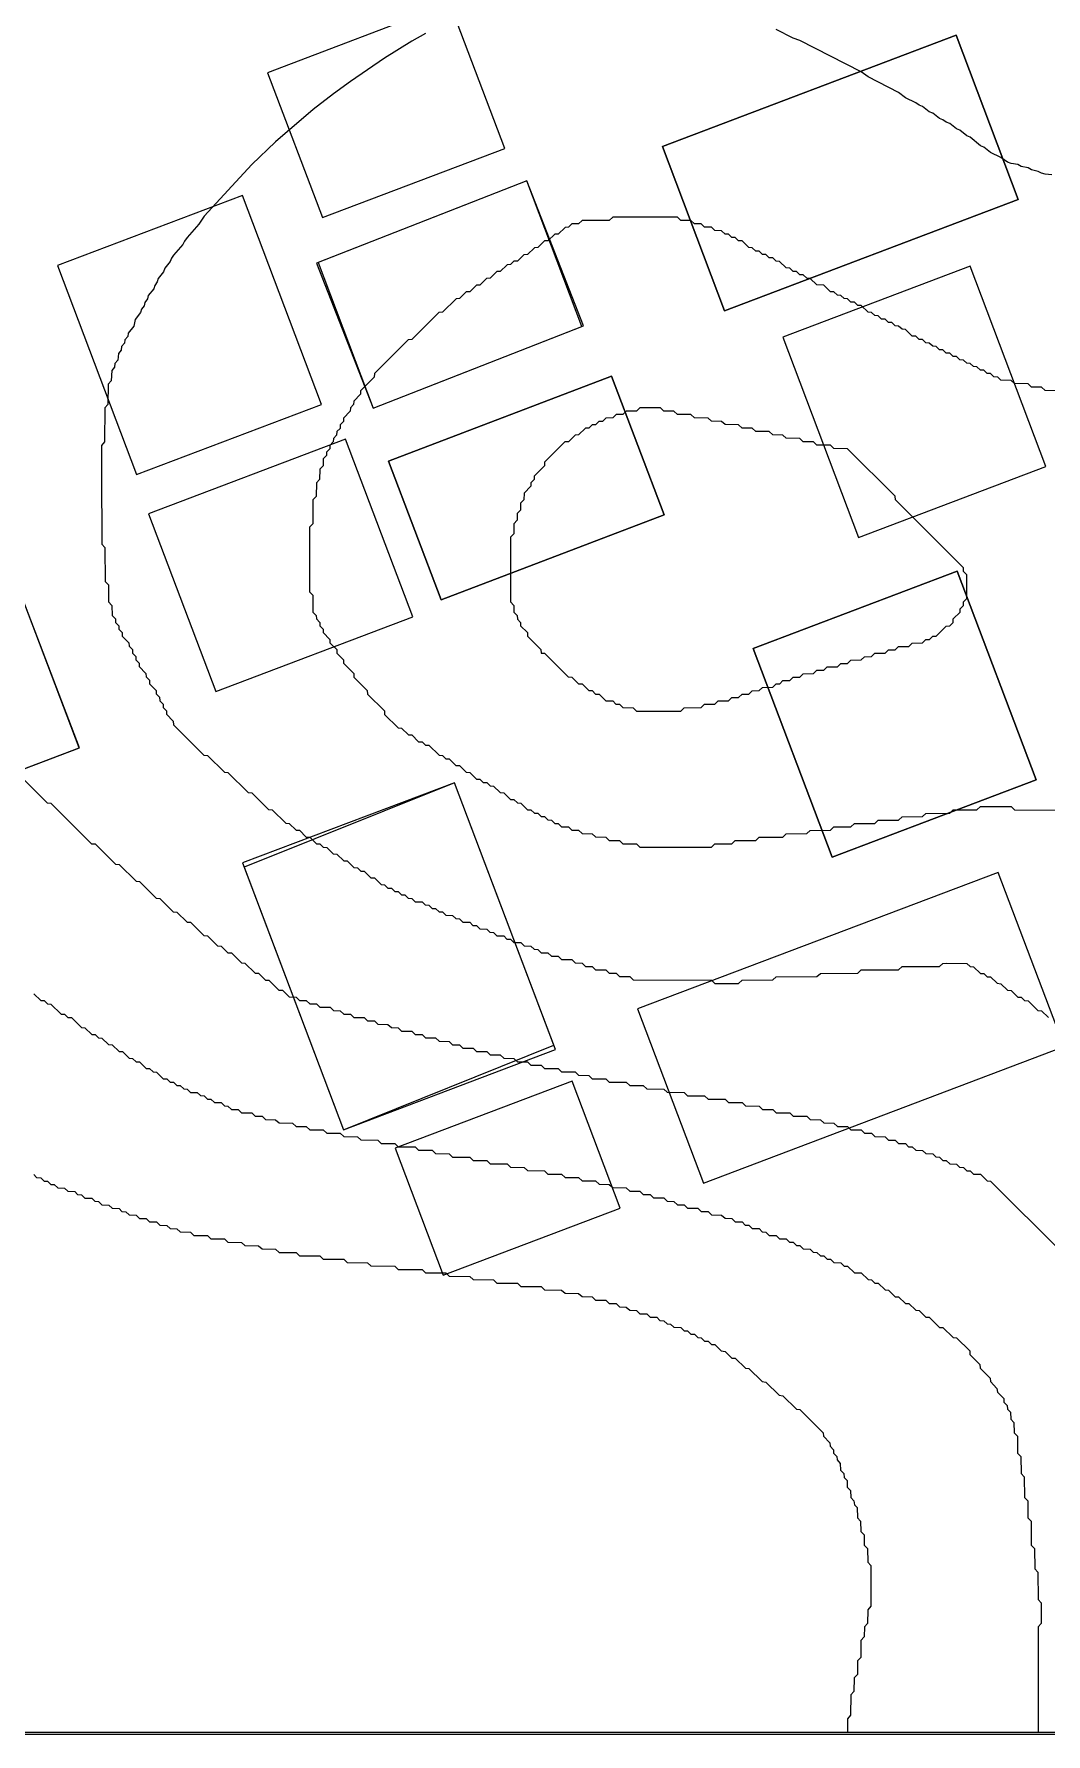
# Model space of a CAD drawing. Header units: millimetres. Extents: x 0 to 600000, y 0 to 540000.
# Drawn here: x 311632 to 385944, y 0 to 124832 of the extents above; entities that cross this region are included whole.
import ezdxf

# ---------------------------------------------------------------- set-up
doc = ezdxf.new("R2010")
doc.units = ezdxf.units.MM
for name, color, linetype in [('BLDG_BOX_RASTER', 1, 'Continuous'), ('BLDG_FOOTPRINT_RASTER', 12, 'Continuous'), ('CONTOUR_44', 5, 'Continuous'), ('CONTOUR_45', 5, 'Continuous'), ('CONTOUR_46', 150, 'Continuous'), ('CONTOUR_47', 150, 'Continuous'), ('CONTOUR_48', 130, 'Continuous'), ('CONTOUR_49', 90, 'Continuous'), ('CONTOUR_50', 90, 'Continuous'), ('CONTOUR_51', 3, 'Continuous'), ('CONTOUR_52', 60, 'Continuous'), ('CONTOUR_53', 50, 'Continuous'), ('CONTOUR_54', 40, 'Continuous'), ('CONTOUR_55', 40, 'Continuous'), ('CONTOUR_56', 30, 'Continuous'), ('CONTOUR_57', 30, 'Continuous'), ('CONTOUR_58', 22, 'Continuous'), ('CONTOUR_59', 22, 'Continuous'), ('CONTOUR_60', 14, 'Continuous'), ('CONTOUR_61', 14, 'Continuous'), ('MODEL_BOUNDARY', 7, 'Continuous')]:
    doc.layers.add(name, color=color, linetype=linetype)

msp = doc.modelspace()

# ---------------------------------------------------------------- linework, layer by layer
at = {"layer": 'BLDG_BOX_RASTER'}
for points in [[(342179, 127062, 58998), (328788, 121992, 58994), (332817, 111350, 59298), (346208, 116420, 59468), (342179, 127062, 58998)], [(362347, 104510, 60332), (383905, 112672, 59174), (379337, 124738, 58962), (357779, 116576, 59590), (362347, 104510, 60332)], [(347824, 114042, 59655), (332386, 108000, 59418), (336549, 97363, 60062), (351988, 103405, 60389), (347824, 114042, 59655)], [(332748, 97631, 59846), (326941, 112968, 59027), (313358, 107826, 58936), (319165, 92488, 59126), (332748, 97631, 59846)], [(380366, 107784, 59591), (366613, 102577, 60372), (372181, 87871, 61029), (385934, 93078, 60289), (380366, 107784, 59591)], [(341540, 83289, 60506), (357914, 89524, 61132), (354036, 99710, 60714), (337661, 93475, 60208), (341540, 83289, 60506)], [(324979, 76556, 59229), (339443, 82032, 60335), (334506, 95070, 60029), (320043, 89595, 59175), (324979, 76556, 59229)], [(370233, 64379, 59804), (385229, 70057, 60100), (379428, 85380, 61001), (364432, 79702, 61060), (370233, 64379, 59804)], [(298687, 66239, 57443), (314962, 72404, 58364), (310626, 83849, 58580), (294351, 77684, 57885), (298687, 66239, 57443)], [(326946, 63961, 58553), (334361, 44376, 57035), (349923, 50268, 58167), (342508, 69853, 59876), (326946, 63961, 58553)], [(387267, 50480, 58919), (382424, 63271, 59672), (355949, 53248, 58696), (360792, 40456, 57240), (387267, 50480, 58919)], [(354677, 38620, 56836), (351152, 47931, 57920), (338154, 43009, 56973), (341678, 33699, 55989), (354677, 38620, 56836)]]:
    msp.add_polyline3d(points, close=True, dxfattribs=at)
at = {"layer": 'BLDG_FOOTPRINT_RASTER'}
for points in [[(332817, 111350, 59298), (346208, 116420, 59468), (342179, 127062, 58998), (328788, 121992, 58994), (332817, 111350, 59298)], [(357779, 116576, 59590), (379337, 124738, 58962), (383905, 112672, 59174), (362347, 104510, 60332), (357779, 116576, 59590)], [(347824, 114042, 59655), (332505, 108046, 59422), (336549, 97363, 60062), (351869, 103359, 60389), (347824, 114042, 59655)], [(326941, 112968, 59027), (313358, 107826, 58936), (319165, 92488, 59126), (332748, 97631, 59846), (326941, 112968, 59027)], [(380366, 107784, 59591), (366613, 102577, 60372), (372181, 87871, 61029), (385934, 93078, 60289), (380366, 107784, 59591)], [(337661, 93475, 60208), (354036, 99710, 60714), (357914, 89524, 61132), (341540, 83289, 60506), (337661, 93475, 60208)], [(334506, 95070, 60029), (320043, 89595, 59175), (324979, 76556, 59229), (339443, 82032, 60335), (334506, 95070, 60029)], [(364432, 79702, 61060), (379428, 85380, 61001), (385229, 70057, 60100), (370233, 64379, 59804), (364432, 79702, 61060)], [(310626, 83849, 58580), (294354, 77685, 57885), (298687, 66239, 57443), (314959, 72403, 58364), (310626, 83849, 58580)], [(342508, 69853, 59876), (327061, 63657, 58536), (334361, 44376, 57035), (349808, 50572, 58200), (342508, 69853, 59876)], [(382424, 63271, 59672), (355949, 53248, 58696), (360792, 40456, 57240), (387267, 50480, 58919), (382424, 63271, 59672)], [(351152, 47931, 57920), (338154, 43009, 56973), (341678, 33699, 55989), (354677, 38620, 56836), (351152, 47931, 57920)]]:
    msp.add_polyline3d(points, close=True, dxfattribs=at)
at = {"layer": 'CONTOUR_44'}
msp.add_polyline3d([(125, 123, 44000), (599875, 124, 44000), (599876, 539875, 44000), (125, 539876, 44000), (125, 123, 44000)], close=True, dxfattribs=at)
at = {"layer": 'CONTOUR_45'}
msp.add_polyline3d([(125, 123, 45000), (599875, 124, 45000), (599876, 539875, 45000), (125, 539876, 45000), (125, 123, 45000)], close=True, dxfattribs=at)
at = {"layer": 'CONTOUR_46'}
msp.add_polyline3d([(125, 457886, 46000), (125, 123, 46000), (125, 123, 46000), (599875, 124, 46000)], dxfattribs=at)
at = {"layer": 'CONTOUR_47'}
msp.add_polyline3d([(125, 360358, 47000), (125, 123, 47000), (125, 123, 47000), (599875, 124, 47000)], dxfattribs=at)
at = {"layer": 'CONTOUR_48'}
msp.add_polyline3d([(125, 124, 48000), (599875, 124, 48000)], dxfattribs=at)
at = {"layer": 'CONTOUR_49'}
msp.add_polyline3d([(125, 124, 49000), (599875, 124, 49000)], dxfattribs=at)
at = {"layer": 'CONTOUR_50'}
msp.add_polyline3d([(125, 124, 50000), (599875, 125, 50000)], dxfattribs=at)
at = {"layer": 'CONTOUR_51'}
msp.add_polyline3d([(125, 124, 51000), (529694, 125, 51000)], dxfattribs=at)
at = {"layer": 'CONTOUR_52'}
msp.add_polyline3d([(125, 124, 52000), (510145, 125, 52000)], dxfattribs=at)
at = {"layer": 'CONTOUR_53'}
msp.add_polyline3d([(125, 124, 53000), (495649, 125, 53000)], dxfattribs=at)
at = {"layer": 'CONTOUR_54'}
msp.add_polyline3d([(125, 124, 54000), (484387, 125, 54000)], dxfattribs=at)
at = {"layer": 'CONTOUR_55'}
msp.add_polyline3d([(125, 124, 55000), (472641, 125, 55000)], dxfattribs=at)
at = {"layer": 'CONTOUR_56'}
msp.add_polyline3d([(311625, 41075, 56000), (311825, 40875, 56000), (312125, 40831, 56000), (312375, 40599, 56000), (312625, 40584, 56000), (312875, 40351, 56000), (313125, 40338, 56000), (313375, 40105, 56000), (313875, 40086, 56000), (314125, 39855, 56000), (314625, 39836, 56000), (314836, 39625, 56000), (315125, 39591, 56000), (315375, 39357, 56000), (315875, 39340, 56000), (316090, 39125, 56000), (316375, 39095, 56000), (316625, 38859, 56000), (317125, 38844, 56000), (317375, 38609, 56000), (317875, 38594, 56000), (318094, 38375, 56000), (318375, 38348, 56000), (318625, 38111, 56000), (319125, 38098, 56000), (319375, 37861, 56000), (319875, 37849, 56000), (320125, 37611, 56000), (320625, 37600, 56000), (320875, 37362, 56000), (321375, 37351, 56000), (321625, 37113, 56000), (322125, 37103, 56000), (322375, 36864, 56000), (323125, 36853, 56000), (323375, 36614, 56000), (324375, 36603, 56000), (324625, 36364, 56000), (325625, 36353, 56000), (325875, 36114, 56000), (326875, 36103, 56000), (327125, 35865, 56000), (328125, 35854, 56000), (328375, 35615, 56000), (329375, 35605, 56000), (329625, 35365, 56000), (330875, 35355, 56000), (331125, 35115, 56000), (332625, 35104, 56000), (332875, 34865, 56000), (334375, 34855, 56000), (334625, 34615, 56000), (336125, 34605, 56000), (336375, 34366, 56000), (338125, 34354, 56000), (338375, 34115, 56000), (340125, 34104, 56000), (340375, 33865, 56000), (341875, 33854, 56000), (342125, 33615, 56000), (343625, 33604, 56000), (343875, 33365, 56000), (345375, 33354, 56000), (345625, 33115, 56000), (347125, 33104, 56000), (347375, 32865, 56000), (348875, 32853, 56000), (349125, 32615, 56000), (350375, 32602, 56000), (350625, 32364, 56000), (351625, 32352, 56000), (351875, 32114, 56000), (352625, 32102, 56000), (352875, 31863, 56000), (353625, 31851, 56000), (353875, 31613, 56000), (354375, 31602, 56000), (354625, 31363, 56000), (355125, 31352, 56000), (355375, 31113, 56000), (355875, 31101, 56000), (356125, 30862, 56000), (356625, 30851, 56000), (356875, 30612, 56000), (357375, 30599, 56000), (357599, 30375, 56000), (357875, 30351, 56000), (358125, 30110, 56000), (358375, 30102, 56000), (358625, 29862, 56000), (359125, 29848, 56000), (359375, 29609, 56000), (359625, 29599, 56000), (359875, 29359, 56000), (360125, 29349, 56000), (360375, 29109, 56000), (360625, 29098, 56000), (360875, 28858, 56000), (361125, 28847, 56000), (361375, 28607, 56000), (361625, 28595, 56000), (362101, 28125, 56000), (362375, 28095, 56000), (362875, 27607, 56000), (363125, 27594, 56000), (363875, 26857, 56000), (364125, 26844, 56000), (365102, 25875, 56000), (365375, 25843, 56000), (366350, 24875, 56000), (366625, 24840, 56000), (367625, 23853, 56000), (367875, 23835, 56000), (369578, 22125, 56000), (369598, 21875, 56000), (370079, 21375, 56000), (370098, 21125, 56000), (370332, 20875, 56000), (370349, 20625, 56000), (370583, 20375, 56000), (370599, 20125, 56000), (370831, 19875, 56000), (370853, 19375, 56000), (371087, 19125, 56000), (371125, 18832, 56000), (371332, 18625, 56000), (371353, 18125, 56000), (371585, 17875, 56000), (371604, 17375, 56000), (371837, 17125, 56000), (371875, 16830, 56000), (372080, 16625, 56000), (372104, 15875, 56000), (372333, 15625, 56000), (372354, 14875, 56000), (372583, 14625, 56000), (372604, 13875, 56000), (372831, 13625, 56000), (372853, 12625, 56000), (373078, 12375, 56000), (373092, 9625, 56000), (373080, 9375, 56000), (372854, 9125, 56000), (372835, 8125, 56000), (372606, 7875, 56000), (372589, 7125, 56000), (372358, 6875, 56000), (372340, 5625, 56000), (372108, 5375, 56000), (372092, 4375, 56000), (371859, 4125, 56000), (371843, 3125, 56000), (371610, 2875, 56000), (371594, 1375, 56000), (371361, 1125, 56000), (371357, 125, 56000), (460384, 125, 56000)], dxfattribs=at)
at = {"layer": 'CONTOUR_57'}
msp.add_polyline3d([(311625, 54352, 57000), (312125, 53863, 57000), (312375, 53855, 57000), (312625, 53612, 57000), (312875, 53602, 57000), (313625, 52864, 57000), (313875, 52856, 57000), (314125, 52612, 57000), (314375, 52603, 57000), (315110, 51875, 57000), (315375, 51856, 57000), (315875, 51364, 57000), (316125, 51357, 57000), (316375, 51114, 57000), (316625, 51106, 57000), (317110, 50625, 57000), (317375, 50607, 57000), (317875, 50115, 57000), (318125, 50107, 57000), (318625, 49615, 57000), (318875, 49609, 57000), (319125, 49365, 57000), (319375, 49357, 57000), (319875, 48866, 57000), (320125, 48859, 57000), (320375, 48615, 57000), (320625, 48608, 57000), (321125, 48116, 57000), (321375, 48110, 57000), (321625, 47866, 57000), (321875, 47860, 57000), (322125, 47616, 57000), (322375, 47610, 57000), (322625, 47366, 57000), (322875, 47361, 57000), (323125, 47117, 57000), (323625, 47109, 57000), (323859, 46875, 57000), (324125, 46860, 57000), (324375, 46616, 57000), (324625, 46611, 57000), (324875, 46367, 57000), (325375, 46360, 57000), (325610, 46125, 57000), (325875, 46111, 57000), (326125, 45868, 57000), (326625, 45861, 57000), (326875, 45618, 57000), (327625, 45610, 57000), (327875, 45367, 57000), (328375, 45361, 57000), (328625, 45118, 57000), (329375, 45110, 57000), (329625, 44868, 57000), (330625, 44859, 57000), (330875, 44617, 57000), (331625, 44610, 57000), (331875, 44368, 57000), (332875, 44360, 57000), (333125, 44118, 57000), (334125, 44109, 57000), (334375, 43868, 57000), (335375, 43860, 57000), (335625, 43618, 57000), (336875, 43609, 57000), (337125, 43367, 57000), (338125, 43360, 57000), (338375, 43118, 57000), (339625, 43109, 57000), (339875, 42868, 57000), (340875, 42860, 57000), (341125, 42618, 57000), (342125, 42610, 57000), (342375, 42368, 57000), (343625, 42360, 57000), (343875, 42118, 57000), (344875, 42110, 57000), (345125, 41868, 57000), (346375, 41860, 57000), (346625, 41618, 57000), (347625, 41610, 57000), (347875, 41368, 57000), (349125, 41360, 57000), (349375, 41118, 57000), (350375, 41110, 57000), (350625, 40868, 57000), (351625, 40860, 57000), (351875, 40618, 57000), (352875, 40610, 57000), (353125, 40367, 57000), (353875, 40360, 57000), (354125, 40118, 57000), (355125, 40109, 57000), (355375, 39867, 57000), (356125, 39859, 57000), (356375, 39617, 57000), (356875, 39610, 57000), (357125, 39368, 57000), (357875, 39359, 57000), (358125, 39117, 57000), (358625, 39110, 57000), (358875, 38867, 57000), (359375, 38860, 57000), (359625, 38618, 57000), (360375, 38609, 57000), (360625, 38367, 57000), (361125, 38360, 57000), (361375, 38117, 57000), (362125, 38108, 57000), (362375, 37866, 57000), (362875, 37859, 57000), (363125, 37616, 57000), (363625, 37608, 57000), (363858, 37375, 57000), (364125, 37360, 57000), (364375, 37116, 57000), (364875, 37108, 57000), (365108, 36875, 57000), (365375, 36860, 57000), (365625, 36616, 57000), (366125, 36608, 57000), (366375, 36366, 57000), (366875, 36357, 57000), (367107, 36125, 57000), (367375, 36108, 57000), (367625, 35865, 57000), (367875, 35859, 57000), (368125, 35616, 57000), (368625, 35606, 57000), (368856, 35375, 57000), (369125, 35357, 57000), (369375, 35114, 57000), (369625, 35107, 57000), (369875, 34864, 57000), (370125, 34858, 57000), (370375, 34615, 57000), (370875, 34604, 57000), (371125, 34362, 57000), (371375, 34354, 57000), (371875, 33865, 57000), (372375, 33852, 57000), (372875, 33363, 57000), (373125, 33355, 57000), (373375, 33112, 57000), (373625, 33103, 57000), (374125, 32612, 57000), (374375, 32603, 57000), (374875, 32112, 57000), (375125, 32103, 57000), (375625, 31612, 57000), (375875, 31602, 57000), (376375, 31111, 57000), (376625, 31101, 57000), (377125, 30610, 57000), (377375, 30599, 57000), (378125, 29860, 57000), (378375, 29848, 57000), (379125, 29108, 57000), (379375, 29094, 57000), (380344, 28125, 57000), (380357, 27875, 57000), (381095, 27125, 57000), (381108, 26875, 57000), (381844, 26125, 57000), (381857, 25875, 57000), (382344, 25375, 57000), (382375, 25099, 57000), (382842, 24625, 57000), (382855, 24375, 57000), (383093, 24125, 57000), (383125, 23841, 57000), (383341, 23625, 57000), (383358, 23125, 57000), (383592, 22875, 57000), (383610, 22125, 57000), (383844, 21875, 57000), (383862, 20625, 57000), (384098, 20375, 57000), (384113, 19125, 57000), (384349, 18875, 57000), (384363, 17375, 57000), (384601, 17125, 57000), (384613, 15875, 57000), (384850, 15625, 57000), (384864, 13875, 57000), (385101, 13625, 57000), (385114, 12125, 57000), (385350, 11875, 57000), (385363, 9875, 57000), (385599, 9625, 57000), (385600, 8125, 57000), (385364, 7875, 57000), (385367, 125, 57000), (448136, 125, 57000)], dxfattribs=at)
at = {"layer": 'CONTOUR_58'}
msp.add_polyline3d([(305625, 75348, 58000), (312607, 68375, 58000), (312875, 68351, 58000), (315860, 65375, 58000), (316125, 65354, 58000), (317610, 63875, 58000), (317875, 63855, 58000), (319125, 62614, 58000), (319375, 62605, 58000), (320611, 61375, 58000), (320875, 61356, 58000), (321861, 60375, 58000), (322125, 60357, 58000), (322875, 59615, 58000), (323125, 59607, 58000), (324112, 58625, 58000), (324375, 58608, 58000), (325112, 57875, 58000), (325375, 57858, 58000), (325875, 57365, 58000), (326125, 57358, 58000), (326862, 56625, 58000), (327125, 56609, 58000), (327863, 55875, 58000), (328125, 55860, 58000), (328625, 55366, 58000), (328875, 55360, 58000), (329614, 54625, 58000), (329875, 54612, 58000), (330375, 54119, 58000), (330875, 54112, 58000), (331125, 53868, 58000), (331625, 53862, 58000), (331875, 53618, 58000), (332375, 53612, 58000), (332625, 53368, 58000), (333375, 53360, 58000), (333625, 53117, 58000), (334125, 53111, 58000), (334375, 52868, 58000), (334875, 52861, 58000), (335125, 52618, 58000), (335875, 52610, 58000), (336125, 52367, 58000), (336625, 52361, 58000), (336875, 52118, 58000), (337625, 52110, 58000), (337875, 51867, 58000), (338375, 51861, 58000), (338625, 51618, 58000), (339375, 51611, 58000), (339625, 51368, 58000), (340125, 51362, 58000), (340375, 51118, 58000), (341125, 51111, 58000), (341375, 50868, 58000), (342125, 50861, 58000), (342375, 50618, 58000), (342875, 50612, 58000), (343125, 50368, 58000), (343875, 50362, 58000), (344125, 50118, 58000), (344875, 50112, 58000), (345125, 49868, 58000), (345875, 49862, 58000), (346125, 49618, 58000), (346875, 49612, 58000), (347125, 49368, 58000), (347875, 49362, 58000), (348125, 49119, 58000), (348875, 49112, 58000), (349125, 48869, 58000), (350125, 48862, 58000), (350375, 48619, 58000), (351375, 48612, 58000), (351625, 48369, 58000), (352375, 48362, 58000), (352625, 48119, 58000), (353625, 48112, 58000), (353875, 47869, 58000), (355125, 47862, 58000), (355375, 47619, 58000), (356375, 47612, 58000), (356625, 47369, 58000), (357875, 47361, 58000), (358125, 47119, 58000), (359375, 47111, 58000), (359625, 46868, 58000), (360875, 46861, 58000), (361125, 46618, 58000), (362375, 46610, 58000), (362625, 46368, 58000), (363625, 46360, 58000), (363875, 46118, 58000), (364875, 46110, 58000), (365125, 45867, 58000), (365875, 45860, 58000), (366125, 45618, 58000), (367125, 45609, 58000), (367375, 45367, 58000), (368375, 45358, 58000), (368625, 45117, 58000), (369375, 45109, 58000), (369625, 44867, 58000), (370375, 44858, 58000), (370625, 44617, 58000), (371375, 44608, 58000), (371625, 44366, 58000), (372375, 44357, 58000), (372625, 44116, 58000), (373125, 44108, 58000), (373375, 43866, 58000), (374125, 43856, 58000), (374375, 43615, 58000), (374875, 43606, 58000), (375125, 43365, 58000), (375625, 43355, 58000), (375855, 43125, 58000), (376125, 43108, 58000), (376375, 42865, 58000), (376875, 42856, 58000), (377125, 42615, 58000), (377625, 42604, 58000), (377854, 42375, 58000), (378125, 42356, 58000), (378375, 42114, 58000), (378625, 42107, 58000), (378875, 41864, 58000), (379375, 41853, 58000), (379603, 41625, 58000), (379875, 41605, 58000), (380125, 41362, 58000), (380375, 41355, 58000), (380625, 41113, 58000), (381125, 41098, 58000), (381625, 40611, 58000), (381875, 40600, 58000), (387104, 35375, 58000)], dxfattribs=at)
at = {"layer": 'CONTOUR_59'}
for points in [[(340375, 124868, 59000), (339375, 124315, 59000), (337375, 123055, 59000), (334875, 121336, 59000), (333625, 120449, 59000), (332125, 119276, 59000), (329375, 116912, 59000), (327625, 115250, 59000), (324125, 111458, 59000), (323739, 110875, 59000), (322875, 109887, 59000), (322683, 109625, 59000), (322561, 109375, 59000), (321875, 108586, 59000), (321724, 108375, 59000), (321620, 108125, 59000), (321236, 107625, 59000), (321141, 107375, 59000), (320754, 106875, 59000), (320678, 106625, 59000), (320501, 106375, 59000), (320420, 106125, 59000), (320023, 105625, 59000), (319960, 105375, 59000), (319774, 105125, 59000), (319714, 104875, 59000), (319526, 104625, 59000), (319463, 104375, 59000), (319052, 103875, 59000), (318971, 103375, 59000), (318555, 102875, 59000), (318514, 102625, 59000), (318309, 102375, 59000), (318272, 102125, 59000), (318065, 101875, 59000), (318033, 101625, 59000), (317825, 101375, 59000), (317781, 100875, 59000), (317574, 100625, 59000), (317549, 100375, 59000), (317336, 100125, 59000), (317301, 99375, 59000), (317090, 99125, 59000), (317057, 97625, 59000), (316845, 97375, 59000), (316820, 94875, 59000), (316600, 94625, 59000), (316600, 92625, 59000), (316611, 87375, 59000), (316845, 87125, 59000), (316864, 84625, 59000), (317102, 84375, 59000), (317115, 83125, 59000), (317355, 82875, 59000), (317366, 82125, 59000), (317608, 81875, 59000), (317625, 81608, 59000), (317858, 81375, 59000), (317864, 81125, 59000), (318108, 80875, 59000), (318114, 80625, 59000), (318605, 80125, 59000), (318613, 79875, 59000), (318856, 79625, 59000), (318864, 79375, 59000), (319107, 79125, 59000), (319114, 78875, 59000), (319358, 78625, 59000), (319365, 78375, 59000), (319856, 77875, 59000), (319864, 77625, 59000), (320108, 77375, 59000), (320125, 77110, 59000), (320606, 76625, 59000), (320614, 76375, 59000), (320858, 76125, 59000), (320865, 75875, 59000), (321109, 75625, 59000), (321115, 75375, 59000), (321360, 75125, 59000), (321366, 74875, 59000), (321860, 74375, 59000), (321875, 74114, 59000), (324113, 71875, 59000), (324375, 71858, 59000), (325613, 70625, 59000), (325875, 70608, 59000), (327363, 69125, 59000), (327625, 69108, 59000), (328863, 67875, 59000), (329125, 67858, 59000), (330113, 66875, 59000), (330375, 66859, 59000), (330875, 66366, 59000), (331125, 66359, 59000), (331625, 65866, 59000), (331875, 65859, 59000), (332375, 65366, 59000), (332625, 65360, 59000), (332875, 65115, 59000), (333125, 65108, 59000), (333611, 64625, 59000), (333875, 64608, 59000), (334375, 64116, 59000), (334625, 64109, 59000), (335125, 63616, 59000), (335375, 63610, 59000), (335625, 63365, 59000), (335875, 63358, 59000), (336362, 62875, 59000), (336625, 62859, 59000), (337125, 62367, 59000), (337375, 62361, 59000), (337625, 62116, 59000), (337875, 62111, 59000), (338125, 61866, 59000), (338375, 61861, 59000), (338625, 61616, 59000), (338875, 61611, 59000), (339111, 61375, 59000), (339375, 61361, 59000), (339625, 61117, 59000), (340125, 61109, 59000), (340359, 60875, 59000), (340625, 60860, 59000), (340875, 60616, 59000), (341125, 60611, 59000), (341375, 60367, 59000), (341625, 60362, 59000), (341875, 60117, 59000), (342375, 60110, 59000), (342610, 59875, 59000), (342875, 59861, 59000), (343125, 59617, 59000), (343625, 59610, 59000), (343860, 59375, 59000), (344125, 59362, 59000), (344375, 59117, 59000), (344875, 59110, 59000), (345110, 58875, 59000), (345375, 58862, 59000), (345625, 58618, 59000), (346125, 58611, 59000), (346361, 58375, 59000), (346625, 58362, 59000), (346875, 58118, 59000), (347375, 58111, 59000), (347625, 57868, 59000), (348125, 57861, 59000), (348361, 57625, 59000), (348625, 57613, 59000), (348875, 57368, 59000), (349375, 57362, 59000), (349625, 57118, 59000), (350125, 57112, 59000), (350375, 56868, 59000), (351125, 56861, 59000), (351375, 56618, 59000), (351875, 56612, 59000), (352125, 56368, 59000), (352625, 56363, 59000), (352875, 56119, 59000), (353625, 56112, 59000), (353875, 55868, 59000), (354375, 55863, 59000), (354625, 55619, 59000), (355375, 55613, 59000), (355625, 55369, 59000), (361375, 55360, 59000), (361625, 55118, 59000), (363375, 55118, 59000), (363625, 55360, 59000), (365875, 55367, 59000), (366125, 55608, 59000), (369125, 55616, 59000), (369375, 55855, 59000), (372125, 55865, 59000), (372375, 56103, 59000), (375125, 56113, 59000), (375375, 56349, 59000), (378125, 56360, 59000), (378375, 56589, 59000), (378625, 56598, 59000), (380125, 56578, 59000), (380375, 56349, 59000), (380625, 56333, 59000), (381125, 55855, 59000), (381375, 55843, 59000), (381625, 55605, 59000), (381875, 55591, 59000), (382349, 55125, 59000), (382625, 55095, 59000), (383125, 54608, 59000), (383375, 54597, 59000), (383875, 54109, 59000), (384125, 54099, 59000), (384375, 53858, 59000), (384625, 53846, 59000), (385355, 53125, 59000), (385625, 53099, 59000), (386125, 52611, 59000)], [(386375, 114482, 59000), (385875, 114532, 59000), (385625, 114605, 59000), (385375, 114745, 59000), (384875, 114854, 59000), (384625, 114998, 59000), (384125, 115112, 59000), (383875, 115252, 59000), (383375, 115326, 59000), (383125, 115419, 59000), (382625, 115774, 59000), (381875, 116138, 59000), (381375, 116525, 59000), (381125, 116632, 59000), (380375, 117263, 59000), (380125, 117363, 59000), (379625, 117764, 59000), (379375, 117864, 59000), (378875, 118261, 59000), (378625, 118353, 59000), (378375, 118526, 59000), (378125, 118631, 59000), (377625, 119023, 59000), (377375, 119127, 59000), (376875, 119518, 59000), (376625, 119613, 59000), (376375, 119780, 59000), (375625, 120152, 59000), (375125, 120531, 59000), (372875, 121691, 59000), (372375, 122059, 59000), (367875, 124358, 59000), (367375, 124538, 59000), (366125, 125170, 59000)]]:
    msp.add_polyline3d(points, dxfattribs=at)
at = {"layer": 'CONTOUR_60'}
msp.add_polyline3d([(386875, 98640, 60000), (385875, 98657, 60000), (385625, 98891, 60000), (384875, 98907, 60000), (384625, 99140, 60000), (383625, 99159, 60000), (383375, 99392, 60000), (382625, 99412, 60000), (382412, 99625, 60000), (382125, 99657, 60000), (381875, 99894, 60000), (381625, 99906, 60000), (381375, 100143, 60000), (381125, 100154, 60000), (380875, 100393, 60000), (380625, 100404, 60000), (380375, 100642, 60000), (380125, 100653, 60000), (379875, 100892, 60000), (379625, 100902, 60000), (379375, 101142, 60000), (379125, 101152, 60000), (378875, 101392, 60000), (378625, 101402, 60000), (378375, 101641, 60000), (378125, 101652, 60000), (377875, 101891, 60000), (377625, 101901, 60000), (377375, 102141, 60000), (377125, 102151, 60000), (376875, 102391, 60000), (376625, 102402, 60000), (376375, 102642, 60000), (376125, 102653, 60000), (375625, 103140, 60000), (375375, 103149, 60000), (375125, 103390, 60000), (374875, 103399, 60000), (374625, 103640, 60000), (374375, 103650, 60000), (374125, 103890, 60000), (373875, 103900, 60000), (373625, 104140, 60000), (373375, 104150, 60000), (373125, 104391, 60000), (372875, 104402, 60000), (372375, 104889, 60000), (372125, 104898, 60000), (371875, 105140, 60000), (371625, 105149, 60000), (371375, 105390, 60000), (371125, 105399, 60000), (370875, 105640, 60000), (370625, 105649, 60000), (370375, 105890, 60000), (370125, 105901, 60000), (369625, 106388, 60000), (369125, 106403, 60000), (368625, 106889, 60000), (368375, 106898, 60000), (368125, 107139, 60000), (367875, 107148, 60000), (367625, 107389, 60000), (367375, 107399, 60000), (367125, 107640, 60000), (366875, 107650, 60000), (366375, 108138, 60000), (366125, 108146, 60000), (365875, 108388, 60000), (365625, 108397, 60000), (365375, 108639, 60000), (365125, 108647, 60000), (364875, 108889, 60000), (364625, 108897, 60000), (364375, 109139, 60000), (364125, 109148, 60000), (363625, 109637, 60000), (363375, 109644, 60000), (363125, 109887, 60000), (362875, 109894, 60000), (362625, 110137, 60000), (362375, 110143, 60000), (362125, 110385, 60000), (361625, 110395, 60000), (361375, 110636, 60000), (360875, 110645, 60000), (360625, 110885, 60000), (360125, 110894, 60000), (359875, 111135, 60000), (359125, 111144, 60000), (358875, 111384, 60000), (354125, 111385, 60000), (353875, 111146, 60000), (351875, 111134, 60000), (351625, 110892, 60000), (351125, 110884, 60000), (350875, 110641, 60000), (350625, 110635, 60000), (350125, 110145, 60000), (349875, 110137, 60000), (349375, 109647, 60000), (349125, 109638, 60000), (348625, 109148, 60000), (348375, 109138, 60000), (347875, 108649, 60000), (347606, 108625, 60000), (347125, 108150, 60000), (346875, 108140, 60000), (346625, 107897, 60000), (346375, 107888, 60000), (345875, 107399, 60000), (345625, 107389, 60000), (345125, 106899, 60000), (344856, 106875, 60000), (344375, 106399, 60000), (344125, 106389, 60000), (343625, 105899, 60000), (343375, 105889, 60000), (342875, 105398, 60000), (342625, 105388, 60000), (341625, 104399, 60000), (341357, 104375, 60000), (339375, 102400, 60000), (339107, 102375, 60000), (336625, 99892, 60000), (336602, 99625, 60000), (335613, 98625, 60000), (335604, 98375, 60000), (335113, 97875, 60000), (335105, 97625, 60000), (334862, 97375, 60000), (334853, 97125, 60000), (334363, 96625, 60000), (334355, 96375, 60000), (334113, 96125, 60000), (334105, 95875, 60000), (333875, 95645, 60000), (333855, 95375, 60000), (333613, 95125, 60000), (333605, 94875, 60000), (333363, 94625, 60000), (333356, 94375, 60000), (333113, 94125, 60000), (333107, 93875, 60000), (332865, 93625, 60000), (332856, 93125, 60000), (332615, 92875, 60000), (332605, 92125, 60000), (332365, 91875, 60000), (332355, 90875, 60000), (332115, 90625, 60000), (332104, 88875, 60000), (331865, 88625, 60000), (331864, 86375, 60000), (331867, 83875, 60000), (332108, 83625, 60000), (332118, 82375, 60000), (332361, 82125, 60000), (332366, 81875, 60000), (332610, 81625, 60000), (332616, 81375, 60000), (332860, 81125, 60000), (332866, 80875, 60000), (333358, 80375, 60000), (333365, 80125, 60000), (333858, 79625, 60000), (333875, 79361, 60000), (334358, 78875, 60000), (334365, 78625, 60000), (335108, 77875, 60000), (335125, 77612, 60000), (336108, 76625, 60000), (336125, 76363, 60000), (337359, 75125, 60000), (337375, 74864, 60000), (338364, 73875, 60000), (338625, 73860, 60000), (339125, 73366, 60000), (339375, 73359, 60000), (339875, 72866, 60000), (340125, 72860, 60000), (340375, 72615, 60000), (340625, 72608, 60000), (341375, 71866, 60000), (341625, 71860, 60000), (341875, 71615, 60000), (342125, 71608, 60000), (342612, 71125, 60000), (342875, 71109, 60000), (343375, 70616, 60000), (343625, 70609, 60000), (344125, 70116, 60000), (344375, 70110, 60000), (344625, 69866, 60000), (344875, 69860, 60000), (345125, 69615, 60000), (345375, 69608, 60000), (345862, 69125, 60000), (346125, 69109, 60000), (346625, 68616, 60000), (346875, 68611, 60000), (347125, 68366, 60000), (347375, 68360, 60000), (347875, 67867, 60000), (348125, 67862, 60000), (348375, 67617, 60000), (348625, 67612, 60000), (348875, 67367, 60000), (349125, 67362, 60000), (349375, 67117, 60000), (349625, 67112, 60000), (349875, 66867, 60000), (350125, 66863, 60000), (350375, 66618, 60000), (350875, 66612, 60000), (351125, 66368, 60000), (351625, 66362, 60000), (351875, 66118, 60000), (352625, 66111, 60000), (352875, 65868, 60000), (353625, 65861, 60000), (353875, 65618, 60000), (354625, 65611, 60000), (354875, 65368, 60000), (355875, 65361, 60000), (356125, 65118, 60000), (361375, 65118, 60000), (361625, 65359, 60000), (362875, 65367, 60000), (363125, 65608, 60000), (364625, 65617, 60000), (364875, 65857, 60000), (366625, 65867, 60000), (366875, 66107, 60000), (368375, 66116, 60000), (368625, 66356, 60000), (370125, 66366, 60000), (370375, 66606, 60000), (371625, 66616, 60000), (371875, 66855, 60000), (373375, 66866, 60000), (373625, 67105, 60000), (375125, 67115, 60000), (375375, 67354, 60000), (376875, 67365, 60000), (377125, 67603, 60000), (378875, 67614, 60000), (379125, 67851, 60000), (380875, 67863, 60000), (381125, 68098, 60000), (383375, 68097, 60000), (383625, 67862, 60000), (387125, 67841, 60000)], dxfattribs=at)
at = {"layer": 'CONTOUR_61'}
msp.add_polyline3d([(355875, 75119, 61000), (359125, 75118, 61000), (359375, 75360, 61000), (360625, 75368, 61000), (360875, 75610, 61000), (361625, 75617, 61000), (361875, 75859, 61000), (362625, 75867, 61000), (362875, 76109, 61000), (363375, 76116, 61000), (363625, 76358, 61000), (364125, 76366, 61000), (364375, 76608, 61000), (364875, 76616, 61000), (365125, 76857, 61000), (365875, 76866, 61000), (366125, 77109, 61000), (366394, 77125, 61000), (366625, 77356, 61000), (367125, 77365, 61000), (367375, 77606, 61000), (367875, 77615, 61000), (368125, 77855, 61000), (368875, 77865, 61000), (369125, 78106, 61000), (369625, 78115, 61000), (369875, 78355, 61000), (370625, 78365, 61000), (370875, 78606, 61000), (371375, 78615, 61000), (371625, 78855, 61000), (372375, 78865, 61000), (372625, 79106, 61000), (373125, 79115, 61000), (373375, 79355, 61000), (374125, 79366, 61000), (374375, 79607, 61000), (374875, 79615, 61000), (375125, 79856, 61000), (375875, 79866, 61000), (376125, 80108, 61000), (376875, 80117, 61000), (377125, 80361, 61000), (377389, 80375, 61000), (377625, 80611, 61000), (377875, 80617, 61000), (378625, 81360, 61000), (378875, 81367, 61000), (379133, 81625, 61000), (379139, 81875, 61000), (379633, 82375, 61000), (379638, 82625, 61000), (379875, 82862, 61000), (379887, 83125, 61000), (380131, 83375, 61000), (380131, 85125, 61000), (379887, 85375, 61000), (379875, 85636, 61000), (374894, 90625, 61000), (374875, 90888, 61000), (371375, 94381, 61000), (370375, 94390, 61000), (370125, 94632, 61000), (369125, 94642, 61000), (368875, 94883, 61000), (368125, 94892, 61000), (367875, 95133, 61000), (366875, 95143, 61000), (366625, 95384, 61000), (365875, 95393, 61000), (365625, 95634, 61000), (364625, 95644, 61000), (364375, 95885, 61000), (363625, 95894, 61000), (363375, 96134, 61000), (362375, 96145, 61000), (362125, 96385, 61000), (361375, 96394, 61000), (361125, 96634, 61000), (360125, 96644, 61000), (359875, 96884, 61000), (358875, 96894, 61000), (358625, 97134, 61000), (357875, 97141, 61000), (357625, 97383, 61000), (356125, 97382, 61000), (355875, 97140, 61000), (355125, 97133, 61000), (354875, 96890, 61000), (354375, 96883, 61000), (354125, 96641, 61000), (353625, 96633, 61000), (353375, 96389, 61000), (353110, 96375, 61000), (352875, 96140, 61000), (352625, 96134, 61000), (352375, 95890, 61000), (352125, 95884, 61000), (351625, 95391, 61000), (351362, 95375, 61000), (350875, 94891, 61000), (350613, 94875, 61000), (349125, 93387, 61000), (349109, 93125, 61000), (348366, 92375, 61000), (348360, 92125, 61000), (348115, 91875, 61000), (348109, 91625, 61000), (347617, 91125, 61000), (347609, 90625, 61000), (347366, 90375, 61000), (347359, 89875, 61000), (347116, 89625, 61000), (347109, 89125, 61000), (346867, 88875, 61000), (346859, 88125, 61000), (346617, 87875, 61000), (346618, 83125, 61000), (346862, 82875, 61000), (346868, 82375, 61000), (347113, 82125, 61000), (347125, 81863, 61000), (347363, 81625, 61000), (347367, 81375, 61000), (347861, 80875, 61000), (347875, 80615, 61000), (348861, 79625, 61000), (348875, 79367, 61000), (349125, 79361, 61000), (350865, 77625, 61000), (351125, 77612, 61000), (351625, 77117, 61000), (351875, 77111, 61000), (352375, 76617, 61000), (352625, 76613, 61000), (352875, 76367, 61000), (353125, 76362, 61000), (353625, 75869, 61000), (354125, 75862, 61000), (354362, 75625, 61000), (354625, 75614, 61000), (354875, 75369, 61000), (355625, 75363, 61000), (355875, 75119, 61000)], close=True, dxfattribs=at)
at = {"layer": 'MODEL_BOUNDARY'}
msp.add_polyline3d([(0, 0, 43000), (600000, 0, 43000), (600000, 540000, 43000), (0, 540000, 43000)], close=True, dxfattribs=at)

doc.saveas('drawing.dxf')
